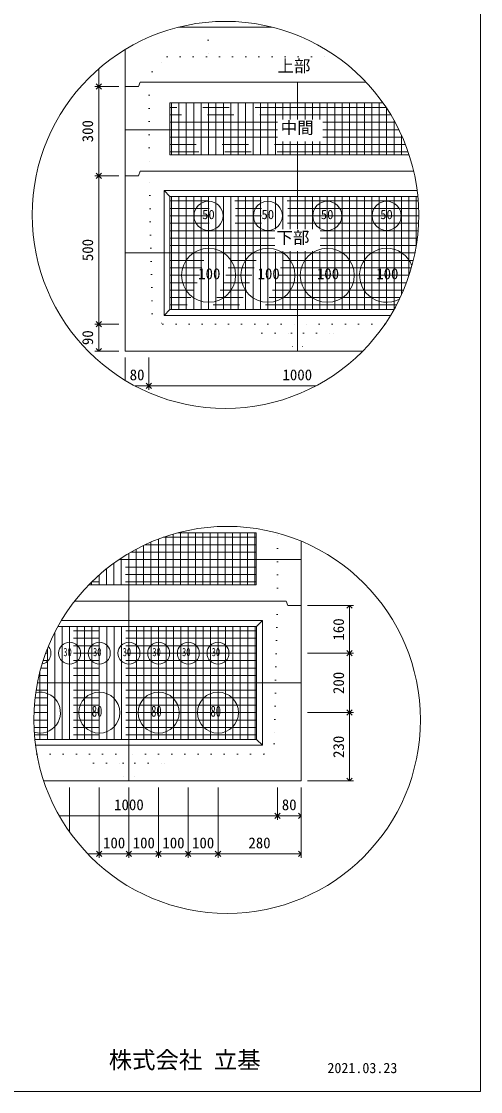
# Model space of a CAD drawing. Units: millimetres, scale not verified. Extents: x -4890 to 18490, y -2300 to 2300.
# Drawn here: x -2944 to -1830, y -1975 to 618 of the extents above; entities that cross this region are included whole.
import ezdxf
from ezdxf.enums import TextEntityAlignment as Align

# ---------------------------------------------------------------- set-up
doc = ezdxf.new("R2010")
doc.units = ezdxf.units.MM
doc.header["$LTSCALE"] = 10
for name, pattern in [('DASHED1', [1.8, 1.2, -0.6]), ('USER2', [50.8, 31.75, -6.35, 6.35, -6.35]), ('USER5', [3.185, 0.01, -3.175])]:
    doc.linetypes.add(name, pattern=pattern)
for name, color, linetype, lineweight in [('0-2_waku', 7, 'Continuous', 18), ('0-3_gaikei', 7, 'Continuous', 18), ('0-4_kakure', 7, 'DASHED1', 5), ('0-5_sunpou', 7, 'Continuous', 5), ('0-8_hole', 7, 'Continuous', 18), ('0-9_uchigawa', 6, 'Continuous', 18), ('0-E_文字１', 7, 'Continuous', 18), ('0-F_コア部分\u3000寸法補助線3', 150, 'USER2', 18), ('1-0_コア部分\u3000寸法補助線2', 150, 'USER2', 18), ('1-1_コア部分\u3000中心補助線', 1, 'Continuous', 18), ('1-2_コア部分\u3000寸法補助線', 7, 'USER2', 5), ('1-3_uchigawa2', 6, 'USER2', 18)]:
    doc.layers.add(name, color=color, linetype=linetype, lineweight=lineweight)
doc.styles.add('ＭＳ ゴシック', font='')
doc.styles.get('ＭＳ ゴシック').set_extended_font_data('MS Gothic')

# ---------------------------------------------------------------- blocks, each defined once
blk = doc.blocks.new('_Open90')
at = {"layer": '0-5_sunpou'}
blk.add_line((0, 0), (-1, 0), dxfattribs=at)
blk.add_lwpolyline([(-0.5, 0.5), (0, 0), (-0.5, -0.5)], dxfattribs=at)

msp = doc.modelspace()

# ---------------------------------------------------------------- linework, layer by layer
at = {"layer": '0-2_waku'}
for p in [(-1830.06, 2299.74), (-4890.06, -1975.26), (-4890.06, -1975.26), (-4890.06, -1975.26), (-4890.06, -1975.26)]:
    msp.add_line(p, (-1830.06, -1975.26), dxfattribs=at)
at = {"layer": '0-3_gaikei'}
for p, q in [((-2562.8, 604.1), (-2508.76, 604.1)), ((-2562.8, 604.1), (-2508.76, 604.1)), ((-2562.8, 604.1), (-2508.76, 604.1)), ((-2335.7, 604.1), (-2562.8, 604.1)), ((-2562.76, 604.1), (-2335.7, 604.1)), ((-2562.76, 604.1), (-2335.7, 604.1)), ((-2692.36, 460.1), (-2692.36, 550.11)), ((-2656.36, 470.9), (-2659.96, 460.1)), ((-2274.14, 470.9), (-2655.74, 470.9)), ((-2108.16, 470.9), (-2274.76, 470.9)), ((-2692.36, 460.1), (-2692.36, -180.7)), ((-2659.96, 460.1), (-2692.36, 460.1)), ((-2659.96, 460.1), (-2692.36, 460.1)), ((-2659.96, 244.1), (-2692.36, 244.1)), ((-2659.96, 244.1), (-2692.36, 244.1)), ((-2656.36, 254.9), (-2659.96, 244.1)), ((-2274.14, 254.9), (-2655.74, 254.9)), ((-1992.45, 254.9), (-2274.76, 254.9)), ((-2692.36, -180.7), (-2116.05, -180.7)), ((-2692.36, -180.7), (-2116.05, -180.7)), ((-2692.36, -180.7), (-2116.05, -180.7)), ((-2265.65, -999.29), (-2265.65, -641.34)), ((-2301.65, -786.89), (-2298.05, -797.69)), ((-2265.65, -797.69), (-2298.05, -797.69))]:
    msp.add_line(p, q, dxfattribs=at)
for points in [[(-2889.97, -1222.49), (-2265.65, -1222.49), (-2265.65, -797.69)], [(-2880.82, -1222.49), (-2265.65, -1222.49), (-2265.65, -797.69)], [(-2301.65, -786.89), (-2683.25, -786.89), (-2815.32, -786.89)]]:
    msp.add_lwpolyline(points, dxfattribs=at)
at = {"layer": '0-4_kakure', "linetype": 'USER5', "lineweight": 18}
for p, q in [((-2490.76, 604.1), (-2490.76, 616.21)), ((-2490.76, 604.1), (-2490.76, 532.1)), ((-2626.94, 496.1), (-2590.94, 532.1)), ((-2590.94, 532.1), (-2178.67, 532.1)), ((-2626.94, 496.1), (-2634.14, 470.9)), ((-2634.14, 470.9), (-2634.14, 254.9)), ((-2626.71, -90.7), (-2634.14, 254.9)), ((-2626.71, -90.7), (-2600.96, -115.9)), ((-2600.96, -115.9), (-2274.14, -115.9)), ((-2360.54, -137.5), (-2382.14, -115.9)), ((-2062.5, -115.9), (-2274.14, -115.9)), ((-2187.74, -137.5), (-2166.14, -115.9)), ((-2360.54, -137.5), (-2288.54, -137.5)), ((-2288.54, -137.5), (-2285.66, -180.7)), ((-2259.74, -137.5), (-2262.62, -180.7)), ((-2259.74, -137.5), (-2187.74, -137.5)), ((-2323.25, -786.89), (-2323.25, -621.76)), ((-2323.25, -786.89), (-2330.69, -1132.49)), ((-2330.69, -1132.49), (-2356.43, -1157.69)), ((-2906.49, -1157.69), (-2683.25, -1157.69)), ((-2769.65, -1179.29), (-2791.25, -1157.69)), ((-2356.43, -1157.69), (-2683.25, -1157.69)), ((-2596.85, -1179.29), (-2575.25, -1157.69)), ((-2769.65, -1179.29), (-2697.65, -1179.29)), ((-2697.65, -1179.29), (-2694.77, -1222.49)), ((-2668.85, -1179.29), (-2671.73, -1222.49)), ((-2668.85, -1179.29), (-2596.85, -1179.29))]:
    msp.add_line(p, q, dxfattribs=at)
at = {"layer": '0-5_sunpou', "color": 150, "lineweight": 18}
for p, q in [((-2756.67, 503.22), (-2756.67, 473.06)), ((-2708.2, 460.1), (-2766.03, 460.1)), ((-2724.04, 460.1), (-2766.03, 460.1)), ((-2756.67, 447.14), (-2756.67, 257.06)), ((-2708.2, 244.1), (-2766.03, 244.1)), ((-2708.2, 244.1), (-2766.03, 244.1)), ((-2756.67, 231.14), (-2756.67, -102.94)), ((-2708.2, -115.9), (-2766.03, -115.9)), ((-2724.04, -115.9), (-2766.03, -115.9)), ((-2756.67, -128.86), (-2756.67, -167.74)), ((-2708.2, -180.7), (-2766.03, -180.7)), ((-2692.36, -196.54), (-2692.36, -251.75)), ((-2634.76, -196.54), (-2634.76, -274.6)), ((-2634.76, -196.54), (-2634.76, -274.6)), ((-2668.57, -265.24), (-2647.72, -265.24)), ((-2621.8, -265.24), (-2229.93, -265.24)), ((-2249.81, -797.69), (-2138.5, -797.69)), ((-2147.86, -810.65), (-2147.86, -899.93)), ((-2249.81, -912.89), (-2138.5, -912.89)), ((-2249.81, -912.89), (-2138.5, -912.89)), ((-2147.86, -925.85), (-2147.86, -1043.93)), ((-2249.81, -1056.89), (-2138.5, -1056.89)), ((-2249.81, -1056.89), (-2138.5, -1056.89)), ((-2147.86, -1069.85), (-2147.86, -1209.53)), ((-2827.25, -1238.33), (-2827.25, -1346.13)), ((-2755.25, -1238.33), (-2755.25, -1408.79)), ((-2755.25, -1238.33), (-2755.25, -1408.79)), ((-2683.25, -1238.33), (-2683.25, -1408.79)), ((-2683.25, -1238.33), (-2683.25, -1408.79)), ((-2611.25, -1238.33), (-2611.25, -1408.79)), ((-2611.25, -1238.33), (-2611.25, -1408.79)), ((-2539.25, -1238.33), (-2539.25, -1408.79)), ((-2539.25, -1238.33), (-2539.25, -1408.79)), ((-2467.25, -1238.33), (-2467.25, -1408.79)), ((-2467.25, -1238.33), (-2467.25, -1408.79)), ((-2323.25, -1238.33), (-2323.25, -1316.39)), ((-2323.25, -1238.33), (-2323.25, -1316.39)), ((-2265.65, -1238.33), (-2265.65, -1316.39)), ((-2265.65, -1238.33), (-2265.65, -1408.79)), ((-2249.81, -1222.49), (-2138.5, -1222.49)), ((-2852.22, -1307.03), (-2336.21, -1307.03)), ((-2310.29, -1307.03), (-2278.61, -1307.03)), ((-2783.12, -1399.43), (-2768.21, -1399.43)), ((-2742.29, -1399.43), (-2696.21, -1399.43)), ((-2670.29, -1399.43), (-2624.21, -1399.43)), ((-2598.29, -1399.43), (-2552.21, -1399.43)), ((-2526.29, -1399.43), (-2480.21, -1399.43)), ((-2454.29, -1399.43), (-2278.61, -1399.43))]:
    msp.add_line(p, q, dxfattribs=at)
for centre in [(-2449.25, 149.18), (-2445.04, -1074.54)]:
    msp.add_circle(centre, 468.88, dxfattribs=at)
at = {"layer": '0-8_hole'}
for centre, radius in [((-2490.14, 146.9), 35.28), ((-2346.14, 146.9), 35.28), ((-2202.14, 146.9), 35.28), ((-2058.14, 146.9), 35.28), ((-2490.14, 2.9), 65.52), ((-2346.14, 2.9), 65.52), ((-2202.14, 2.9), 65.52), ((-2827.25, -912.89), 26.64), ((-2755.25, -912.89), 26.64), ((-2683.25, -912.89), 26.64), ((-2611.25, -912.89), 26.64), ((-2539.25, -912.89), 26.64), ((-2467.25, -912.89), 26.64), ((-2755.25, -1056.89), 49.68), ((-2611.25, -1056.89), 49.68), ((-2467.25, -1056.89), 49.68)]:
    msp.add_circle(centre, radius, dxfattribs=at)
for centre, radius, start, end in [((-2058.14, 2.9), 65.52, 20.66629, 298.32089), ((-2899.25, -912.89), 26.64, 281.59033, 39.2294), ((-2899.25, -1056.89), 49.68, 253.99064, 101.55918)]:
    msp.add_arc(centre, radius, start, end, dxfattribs=at)
at = {"layer": '0-9_uchigawa'}
for p, q in [((-2598.14, 208.1), (-2583.74, 193.7)), ((-2598.14, -94.3), (-2598.14, 208.1)), ((-2583.74, 193.7), (-2274.14, 193.7)), ((-2583.74, -79.9), (-2583.74, 193.7)), ((-2274.14, 193.7), (-1982.49, 193.7)), ((-2598.14, -94.3), (-2583.74, -79.9)), ((-2598.14, -94.3), (-2048.55, -94.3)), ((-2583.74, -79.9), (-2040.15, -79.9)), ((-2373.65, -1121.69), (-2373.65, -848.09)), ((-2359.25, -1136.09), (-2359.25, -833.69)), ((-2911.54, -1121.69), (-2373.65, -1121.69)), ((-2909.86, -1136.09), (-2359.25, -1136.09)), ((-2359.25, -1136.09), (-2373.65, -1121.69))]:
    msp.add_line(p, q, dxfattribs=at)
for points in [[(-2598.14, 208.1), (-2274.14, 208.1), (-1984.09, 208.1)], [(-2855.61, -848.09), (-2683.25, -848.09), (-2373.65, -848.09), (-2359.25, -833.69)], [(-2847.34, -833.69), (-2683.25, -833.69), (-2359.25, -833.69)]]:
    msp.add_lwpolyline(points, dxfattribs=at)
at = {"layer": '0-F_コア部分\u3000寸法補助線3'}
for p, q in [((-2580.14, 294.5), (-2580.14, 420.5)), ((-2544.14, 294.5), (-2544.14, 420.5)), ((-2508.14, 294.5), (-2508.14, 420.5)), ((-2472.14, 294.5), (-2472.14, 420.5)), ((-2436.14, 294.5), (-2436.14, 420.5)), ((-2400.14, 294.5), (-2400.14, 420.5)), ((-2364.14, 294.5), (-2364.14, 420.5)), ((-2328.14, 294.5), (-2328.14, 420.5)), ((-2292.14, 380.73), (-2292.14, 420.5)), ((-2256.14, 380.73), (-2256.14, 420.5)), ((-2220.14, 380.73), (-2220.14, 420.5)), ((-2184.14, 294.5), (-2184.14, 420.5)), ((-2148.14, 294.5), (-2148.14, 420.5)), ((-2112.14, 294.5), (-2112.14, 420.5)), ((-2076.14, 294.5), (-2076.14, 420.5)), ((-2323.14, 373.7), (-2583.74, 373.7)), ((-2037.63, 373.7), (-2212.98, 373.7)), ((-2040.14, 294.5), (-2040.14, 378.25)), ((-2323.14, 337.7), (-2583.74, 337.7)), ((-2019.94, 337.7), (-2212.98, 337.7)), ((-2292.14, 294.5), (-2292.14, 326.82)), ((-2256.14, 294.5), (-2256.14, 326.82)), ((-2220.14, 294.5), (-2220.14, 326.82)), ((-2004.14, 294.5), (-2004.14, 296.57)), ((-1981.59, 182.9), (-2583.74, 182.9)), ((-2580.14, -79.9), (-2580.14, 193.7)), ((-2544.14, -79.9), (-2544.14, 193.7)), ((-2508.14, -79.9), (-2508.14, 193.7)), ((-2472.14, -79.9), (-2472.14, 193.7)), ((-2436.14, -79.9), (-2436.14, 193.7)), ((-2400.14, -79.9), (-2400.14, 193.7)), ((-2364.14, -79.9), (-2364.14, 193.7)), ((-2328.14, 114.93), (-2328.14, 193.7)), ((-2292.14, 114.93), (-2292.14, 193.7)), ((-2256.14, 114.93), (-2256.14, 193.7)), ((-2220.14, 114.93), (-2220.14, 193.7)), ((-2184.14, -79.9), (-2184.14, 193.7)), ((-2148.14, -79.9), (-2148.14, 193.7)), ((-2112.14, -79.9), (-2112.14, 193.7)), ((-2076.14, -79.9), (-2076.14, 193.7)), ((-2040.14, -79.9), (-2040.14, 193.7)), ((-2004.14, 1.79), (-2004.14, 193.7)), ((-1980.38, 146.9), (-2583.74, 146.9)), ((-2329.76, 110.9), (-2583.74, 110.9)), ((-1981.94, 110.9), (-2219.6, 110.9)), ((-2329.76, 74.9), (-2583.74, 74.9)), ((-2328.14, -79.9), (-2328.14, 61.02)), ((-2292.14, -79.9), (-2292.14, 61.02)), ((-2256.14, -79.9), (-2256.14, 61.02)), ((-2220.14, -79.9), (-2220.14, 61.02)), ((-1986.3, 74.9), (-2219.6, 74.9)), ((-1993.53, 38.9), (-2583.74, 38.9)), ((-2003.78, 2.9), (-2583.74, 2.9)), ((-2017.26, -33.1), (-2583.74, -33.1)), ((-2034.28, -69.1), (-2583.74, -69.1)), ((-2557.87, -747.29), (-2557.87, -621.29)), ((-2521.87, -747.29), (-2521.87, -621.29)), ((-2485.87, -747.29), (-2485.87, -621.29)), ((-2449.87, -747.29), (-2449.87, -621.29)), ((-2413.87, -747.29), (-2413.87, -621.29)), ((-2377.87, -747.29), (-2377.87, -621.29)), ((-2629.87, -747.29), (-2629.87, -643.63)), ((-2593.87, -747.29), (-2593.87, -629.91)), ((-2374.27, -668.09), (-2678.81, -668.09)), ((-2665.87, -747.29), (-2665.87, -660.92)), ((-2701.87, -747.29), (-2701.87, -682.25)), ((-2737.87, -747.29), (-2737.87, -708.34)), ((-2374.27, -704.09), (-2732.47, -704.09)), ((-2773.87, -747.29), (-2773.87, -740.29)), ((-2845.25, -1121.69), (-2845.25, -848.09)), ((-2809.25, -1121.69), (-2809.25, -848.09)), ((-2773.25, -1121.69), (-2773.25, -848.09)), ((-2737.25, -1121.69), (-2737.25, -848.09)), ((-2701.25, -1121.69), (-2701.25, -848.09)), ((-2665.25, -1121.69), (-2665.25, -848.09)), ((-2629.25, -1121.69), (-2629.25, -848.09)), ((-2593.25, -1121.69), (-2593.25, -848.09)), ((-2557.25, -1121.69), (-2557.25, -848.09)), ((-2521.25, -1121.69), (-2521.25, -848.09)), ((-2485.25, -1121.69), (-2485.25, -848.09)), ((-2449.25, -1121.69), (-2449.25, -848.09)), ((-2413.25, -1121.69), (-2413.25, -848.09)), ((-2377.25, -1121.69), (-2377.25, -848.09)), ((-2373.65, -858.89), (-2861.39, -858.89)), ((-2881.25, -1121.69), (-2881.25, -902.58)), ((-2373.65, -894.89), (-2878.14, -894.89)), ((-2373.65, -930.89), (-2891.38, -930.89)), ((-2373.65, -966.89), (-2901.4, -966.89)), ((-2373.65, -1002.89), (-2908.42, -1002.89)), ((-2373.65, -1038.89), (-2912.56, -1038.89)), ((-2373.65, -1074.89), (-2913.92, -1074.89)), ((-2373.65, -1110.89), (-2912.51, -1110.89))]:
    msp.add_line(p, q, dxfattribs=at)
at = {"layer": '1-0_コア部分\u3000寸法補助線2'}
for p, q in [((-2562.14, 294.5), (-2562.14, 420.5)), ((-2526.14, 294.5), (-2526.14, 420.5)), ((-2490.14, 294.5), (-2490.14, 420.5)), ((-2454.14, 294.5), (-2454.14, 420.5)), ((-2382.14, 294.5), (-2382.14, 420.5)), ((-2310.14, 380.73), (-2310.14, 420.5)), ((-2238.14, 380.73), (-2238.14, 420.5)), ((-2166.14, 294.5), (-2166.14, 420.5)), ((-2094.14, 294.5), (-2094.14, 420.5)), ((-2047.97, 391.7), (-2583.74, 391.7)), ((-2022.14, 294.5), (-2022.14, 342.63)), ((-2012.48, 319.7), (-2583.74, 319.7)), ((-2310.14, 294.5), (-2310.14, 326.82)), ((-2238.14, 294.5), (-2238.14, 326.82)), ((-2526.14, -79.9), (-2526.14, 193.7)), ((-2490.14, -79.9), (-2490.14, 193.7)), ((-2454.14, -79.9), (-2454.14, 193.7)), ((-2382.14, -79.9), (-2382.14, 193.7)), ((-2310.14, 114.93), (-2310.14, 193.7)), ((-2238.14, 114.93), (-2238.14, 193.7)), ((-2166.14, -79.9), (-2166.14, 193.7)), ((-2094.14, -79.9), (-2094.14, 193.7)), ((-2022.14, -44.27), (-2022.14, 193.7)), ((-1980.64, 164.9), (-2583.74, 164.9)), ((-2329.76, 92.9), (-2583.74, 92.9)), ((-1983.77, 92.9), (-2219.6, 92.9)), ((-2310.14, -79.9), (-2310.14, 61.02)), ((-2238.14, -79.9), (-2238.14, 61.02)), ((-1998.27, 20.9), (-2583.74, 20.9)), ((-2025.3, -51.1), (-2583.74, -51.1)), ((-2503.87, -747.29), (-2503.87, -621.29)), ((-2431.87, -747.29), (-2431.87, -621.29)), ((-2575.87, -747.29), (-2575.87, -624.28)), ((-2647.87, -747.29), (-2647.87, -651.8)), ((-2374.27, -650.09), (-2644.27, -650.09)), ((-2719.87, -747.29), (-2719.87, -694.65)), ((-2374.27, -722.09), (-2754.28, -722.09)), ((-2791.25, -1121.69), (-2791.25, -848.09)), ((-2719.25, -1121.69), (-2719.25, -848.09)), ((-2647.25, -1121.69), (-2647.25, -848.09)), ((-2575.25, -1121.69), (-2575.25, -848.09)), ((-2503.25, -1121.69), (-2503.25, -848.09)), ((-2431.25, -1121.69), (-2431.25, -848.09)), ((-2373.65, -876.89), (-2870.23, -876.89)), ((-2863.25, -1121.69), (-2863.25, -862.53)), ((-2899.25, -1121.69), (-2899.25, -958.17)), ((-2373.65, -948.89), (-2896.77, -948.89)), ((-2373.65, -1020.89), (-2910.84, -1020.89)), ((-2373.65, -1092.89), (-2913.56, -1092.89))]:
    msp.add_line(p, q, dxfattribs=at)
at = {"layer": '1-1_コア部分\u3000中心補助線'}
for p, q in [((-2274.14, 380.73), (-2274.14, 470.9)), ((-2323.14, 355.7), (-2692.36, 355.7)), ((-2028.31, 355.7), (-2212.98, 355.7)), ((-2274.14, 254.9), (-2274.14, 326.82)), ((-2274.14, 114.93), (-2274.14, 254.9)), ((-2691.74, 56.9), (-1989.55, 56.9)), ((-2274.14, -180.7), (-2274.14, 61.02)), ((-2683.87, -786.89), (-2683.87, -671.04)), ((-2266.88, -686.09), (-2707.64, -686.09)), ((-2683.25, -1222.49), (-2683.25, -786.89)), ((-2905.27, -984.89), (-2265.65, -984.89))]:
    msp.add_line(p, q, dxfattribs=at)
at = {"layer": '1-2_コア部分\u3000寸法補助線'}
for p, q in [((-2562.14, 294.5), (-2562.14, 420.5)), ((-2490.14, 294.5), (-2490.14, 420.5)), ((-2418.14, 294.5), (-2418.14, 420.5)), ((-2346.14, 294.5), (-2346.14, 420.5)), ((-2202.14, 294.5), (-2202.14, 420.5)), ((-2130.14, 294.5), (-2130.14, 420.5)), ((-2059.41, 409.7), (-2583.74, 409.7)), ((-2058.14, 294.5), (-2058.14, 407.79)), ((-2005.88, 301.7), (-2583.74, 301.7)), ((-2562.14, -79.9), (-2562.14, 193.7)), ((-2490.14, -79.9), (-2490.14, 193.7)), ((-2418.14, -79.9), (-2418.14, 193.7)), ((-2346.14, -79.9), (-2346.14, 193.7)), ((-2202.14, -79.9), (-2202.14, 193.7)), ((-2130.14, -79.9), (-2130.14, 193.7)), ((-2058.14, -79.9), (-2058.14, 193.7)), ((-1986.14, 75.86), (-1986.14, 193.7)), ((-1980.81, 128.9), (-2583.74, 128.9)), ((-2010.1, -15.1), (-2583.74, -15.1)), ((-2539.87, -747.29), (-2539.87, -621.29)), ((-2467.87, -747.29), (-2467.87, -621.29)), ((-2395.87, -747.29), (-2395.87, -621.29)), ((-2611.87, -747.29), (-2611.87, -636.34)), ((-2374.27, -632.09), (-2600.24, -632.09)), ((-2755.87, -747.29), (-2755.87, -723.49)), ((-2374.27, -740.09), (-2773.66, -740.09)), ((-2827.25, -1121.69), (-2827.25, -848.09)), ((-2755.25, -1121.69), (-2755.25, -848.09)), ((-2611.25, -1121.69), (-2611.25, -848.09)), ((-2539.25, -1121.69), (-2539.25, -848.09)), ((-2467.25, -1121.69), (-2467.25, -848.09)), ((-2395.25, -1121.69), (-2395.25, -848.09)), ((-2373.65, -912.89), (-2885.18, -912.89)), ((-2899.25, -1121.69), (-2899.25, -958.17)), ((-2373.65, -1056.89), (-2913.59, -1056.89))]:
    msp.add_line(p, q, dxfattribs=at)
at = {"layer": '1-3_uchigawa2'}
for p, q in [((-2583.74, 420.5), (-2274.14, 420.5)), ((-2583.74, 420.5), (-2583.74, 294.5)), ((-2066.85, 420.5), (-2274.14, 420.5)), ((-2583.74, 294.5), (-2274.14, 294.5)), ((-2003.46, 294.5), (-2274.14, 294.5)), ((-2374.27, -621.29), (-2565.09, -621.29)), ((-2374.27, -621.29), (-2374.27, -747.29)), ((-2780.83, -747.29), (-2683.87, -747.29)), ((-2374.27, -747.29), (-2683.87, -747.29))]:
    msp.add_line(p, q, dxfattribs=at)

# ---------------------------------------------------------------- block references
at = {"layer": '0-5_sunpou', "xscale": 12.96, "yscale": 12.96}
for p, rotation in [((-2756.67, 460.1), 270), ((-2756.67, 460.1), 90), ((-2756.67, 244.1), 270), ((-2756.67, 244.1), 90), ((-2756.67, -115.9), 270), ((-2756.67, -115.9), 90), ((-2756.67, -180.7), 270), ((-2634.76, -265.24), 180), ((-2147.86, -797.69), 90), ((-2147.86, -912.89), 270), ((-2147.86, -912.89), 90), ((-2147.86, -1056.89), 270), ((-2147.86, -1056.89), 90), ((-2147.86, -1222.49), 270), ((-2323.25, -1307.03), 180), ((-2755.25, -1399.43), 180), ((-2683.25, -1399.43), 180), ((-2611.25, -1399.43), 180), ((-2539.25, -1399.43), 180), ((-2467.25, -1399.43), 180)]:
    msp.add_blockref('_Open90', p, dxfattribs=dict(at, rotation=rotation))
for p in [(-2634.76, -265.24), (-2323.25, -1307.03), (-2265.65, -1307.03), (-2755.25, -1399.43), (-2683.25, -1399.43), (-2611.25, -1399.43), (-2539.25, -1399.43), (-2467.25, -1399.43), (-2265.65, -1399.43)]:
    msp.add_blockref('_Open90', p, dxfattribs=at)

# ---------------------------------------------------------------- texts
at = {"layer": '0-5_sunpou', "style": 'ＭＳ ゴシック'}
for s, p in [('300', (-2762.43, 325.1)), ('500', (-2762.43, 37.1)), ('90', (-2762.43, -166.3)), ('160', (-2153.62, -882.29)), ('200', (-2153.62, -1011.89)), ('230', (-2153.62, -1166.69))]:
    msp.add_text(s, height=26.39, rotation=90, dxfattribs=at).set_placement(p, align=Align.BOTTOM_LEFT)
for s, p in [('80', (-2681.56, -259.48)), ('1000', (-2310.76, -259.48)), ('1000', (-2719.25, -1301.27)), ('80', (-2312.45, -1301.27)), ('100', (-2746.25, -1393.67)), ('100', (-2674.25, -1393.67)), ('100', (-2602.25, -1393.67)), ('100', (-2530.25, -1393.67)), ('280', (-2393.45, -1393.67))]:
    msp.add_text(s, height=26.39, dxfattribs=at).set_placement(p, align=Align.BOTTOM_LEFT)
at = {"layer": '0-E_文字１', "style": 'ＭＳ ゴシック'}
for s, height, p in [('上部', 29.33, (-2322.95, 486.46)), ('中間', 29.33, (-2315.23, 336.99)), ('50', 22.43, (-2505.69, 132.25)), ('50', 22.43, (-2361.69, 132.25)), ('50', 22.43, (-2217.69, 132.25)), ('50', 22.43, (-2073.69, 132.25)), ('下部', 29.33, (-2325.46, 70.74)), ('100', 26.39, (-2515.3, -14.51)), ('100', 26.39, (-2371.3, -14.51)), ('100', 26.39, (-2227.3, -14.51)), ('100', 26.39, (-2083.3, -14.51)), ('株式会社 立基', 41.57, (-2732.28, -1931.78)), ('2021.03.23', 24.94, (-2201.77, -1937.99))]:
    msp.add_text(s, height=height, dxfattribs=at).set_placement(p, align=Align.BOTTOM_LEFT)
at = {"layer": '0-E_文字１', "style": 'ＭＳ ゴシック', "width": 0.7}
for s, height, p in [('30', 20.19, (-2842.38, -926.24)), ('30', 20.19, (-2770.38, -926.24)), ('30', 20.19, (-2698.38, -926.24)), ('30', 20.19, (-2626.38, -926.24)), ('30', 20.19, (-2554.38, -926.24)), ('30', 20.19, (-2482.38, -926.24)), ('80', 26.39, (-2773.3, -1074.66)), ('80', 26.39, (-2629.3, -1074.66)), ('80', 26.39, (-2485.3, -1074.66))]:
    msp.add_text(s, height=height, dxfattribs=at).set_placement(p, align=Align.BOTTOM_LEFT)

doc.saveas('drawing.dxf')
